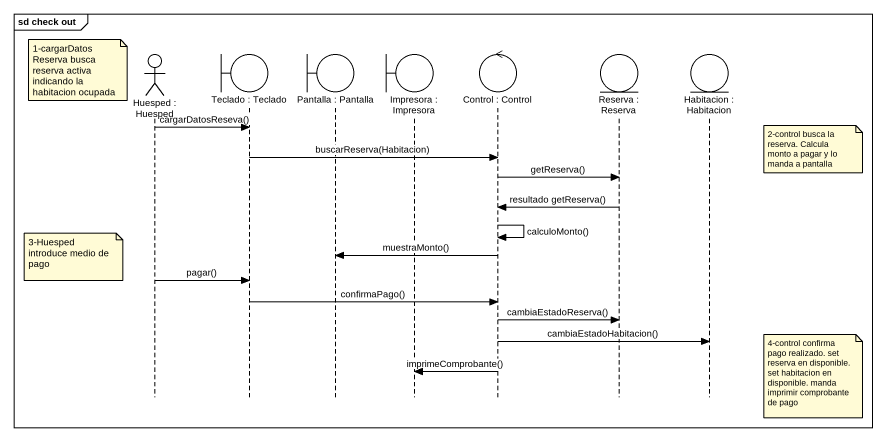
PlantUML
@startuml
mainframe sd check out
hide footbox
actor "Huesped : Huesped" as Huesped
boundary "Teclado : Teclado" as Teclado
boundary "Pantalla : Pantalla" as Pantalla
boundary "Impresora : Impresora" as Impresora
control "Control : Control" as Control_
entity "Reserva : Reserva" as Reserva
entity "Habitacion : Habitacion" as Habitacion

note left of Huesped : 1-cargarDatosReserva busca reserva activa indicando la habitacion ocupada
Huesped -> Teclado : cargarDatosReseva()
note right of Habitacion : 2-control busca la reserva. Calcula monto a pagar y lo manda a pantalla
Teclado -> Control_ : buscarReserva(Habitacion)
Control_ -> Reserva : getReserva()
Reserva -> Control_ : resultado getReserva()
Control_ -> Control_ : calculoMonto()
Control_ -> Pantalla : muestraMonto()
note left of Huesped : 3-Huesped introduce medio de pago
Huesped -> Teclado : pagar()
Teclado -> Control_ : confirmaPago()
Control_ -> Reserva : cambiaEstadoReserva()
Control_ -> Habitacion : cambiaEstadoHabitacion()
Control_ -> Impresora : imprimeComprobante()
note right of Habitacion : 4-control confirma pago realizado. set reserva en disponible. set habitacion en disponible. manda imprimir comprobante de pago
@enduml
